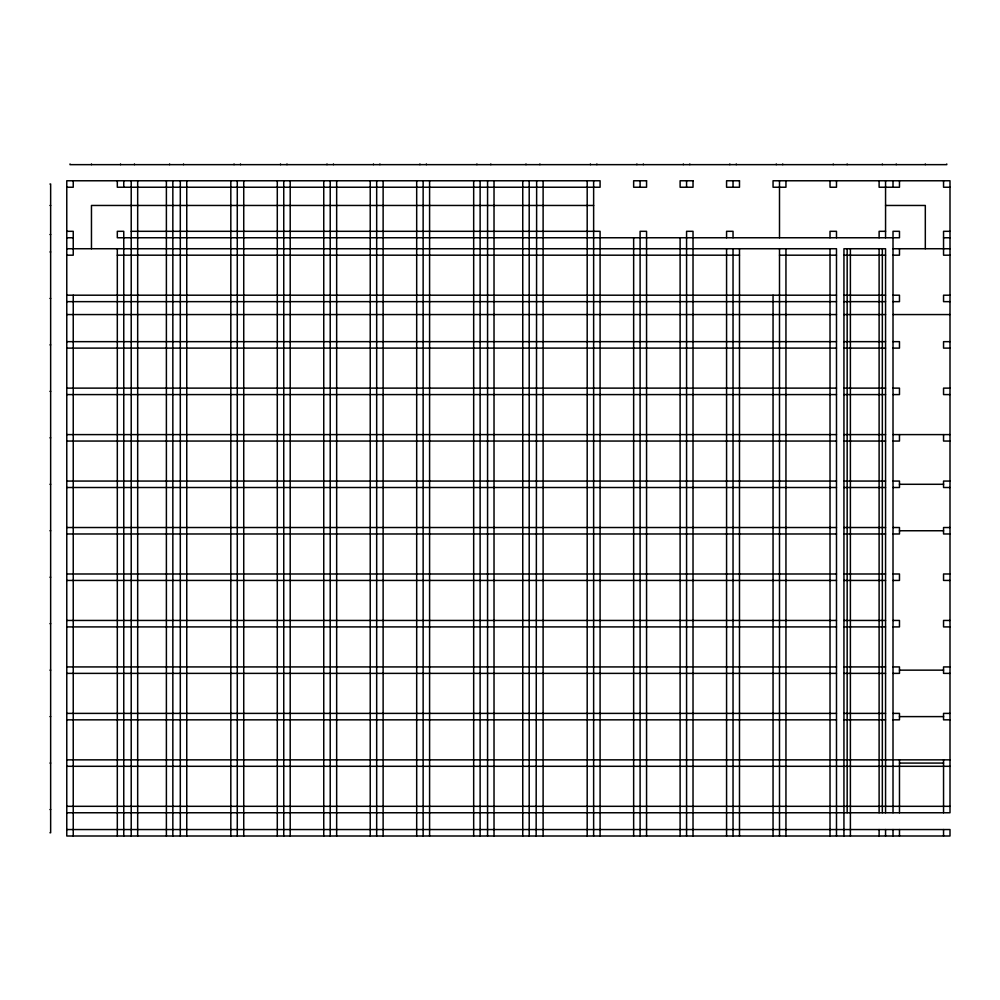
<?xml version="1.0" encoding="UTF-8"?>
<svg xmlns="http://www.w3.org/2000/svg" width="1000" height="1000" viewBox="0 0 1000 1000"><rect width="100%" height="100%" fill="white"/><g stroke="black" fill="none" stroke-linecap="round" stroke-linejoin="round"><path stroke-width="1.5" d="M536.15 836L536.65 180.775M50 184L50.65 184L50.65 832.775L50 832.775M66.775 187.237L73.238 187.237L73.238 180.775M950 187.237L943.55 187.237L943.55 180.775M50 205.463L50.65 205.463M593.638 205.463L91.463 205.463L91.463 248.738M885.562 205.463L925.312 205.463L925.312 248.738M66.775 231.312L73.238 231.312L73.238 255.188L66.775 255.188M131.213 231.312L600.087 231.312L600.087 836M885.562 231.312L879.112 231.312L879.112 237.763M950 231.312L943.55 231.312L943.55 255.188L950 255.188M50 234.537L50.65 234.537M66.775 237.763L73.238 237.763M943.55 237.763L950 237.763M66.775 248.738L836.488 248.738L836.488 836M893.012 248.738L950 248.738M50 251.962L50.65 251.962M117.312 255.188L739.488 255.188M779.5 255.188L836.488 255.188M843.938 255.188L885.562 255.188M893.012 255.188L899.475 255.188L899.475 248.738M66.775 295.2L836.488 295.2M843.938 295.2L885.562 295.2M893.012 295.2L899.475 295.2L899.475 301.65L893.012 301.65M950 295.2L943.55 295.2L943.55 301.65L950 301.65M50 298.425L50.65 298.425M66.775 301.65L836.488 301.65M843.938 301.65L885.562 301.65M66.775 314.562L836.488 314.562M843.938 314.562L885.562 314.562M893.012 314.562L950 314.562M66.775 341.662L836.488 341.662M843.938 341.662L885.562 341.662M893.012 341.662L899.475 341.662L899.475 348.113L893.012 348.113M950 341.662L943.55 341.662L943.55 348.113L950 348.113M50 344.888L50.65 344.888M66.775 348.113L836.488 348.113M843.938 348.113L885.562 348.113M66.775 388.125L836.488 388.125M843.938 388.125L885.562 388.125M893.012 388.125L899.475 388.125L899.475 394.588L893.012 394.588M950 388.125L943.55 388.125L943.55 394.588L950 394.588M50 391.35L50.65 391.35M66.775 394.588L836.488 394.588M843.938 394.588L885.562 394.588M66.775 434.6L836.488 434.6M843.938 434.6L885.562 434.6M893.012 434.6L950 434.6M50 437.825L50.65 437.825M66.775 441.05L836.488 441.05M843.938 441.05L885.562 441.05M893.012 441.05L899.475 441.05L899.475 434.6M950 441.05L943.55 441.05L943.55 434.6M66.775 481.062L836.488 481.062M843.938 481.062L885.562 481.062M893.012 481.062L899.475 481.062L899.475 487.512L893.012 487.512M950 481.062L943.55 481.062L943.55 487.512L950 487.512M50 484.288L50.65 484.288M899.475 484.288L943.55 484.288M66.775 487.512L836.488 487.512M843.938 487.512L885.562 487.512M66.775 527.525L836.488 527.525M843.938 527.525L885.562 527.525M893.012 527.525L899.475 527.525L899.475 533.975L893.012 533.975M950 527.525L943.55 527.525L943.55 533.975L950 533.975M50 530.75L50.65 530.75M899.475 530.75L943.55 530.75M66.775 533.975L836.488 533.975M843.938 533.975L885.562 533.975M66.775 573.987L836.488 573.987M843.938 573.987L885.562 573.987M893.012 573.987L899.475 573.987L899.475 580.438L893.012 580.438M950 573.987L943.55 573.987L943.55 580.438L950 580.438M50 577.212L50.65 577.212M66.775 580.438L836.488 580.438M843.938 580.438L885.562 580.438M66.775 620.45L836.488 620.45M843.938 620.45L885.562 620.45M893.012 620.45L899.475 620.45L899.475 626.912L893.012 626.912M950 620.45L943.55 620.45L943.55 626.912L950 626.912M50 623.675L50.65 623.675M66.775 626.912L836.488 626.912M843.938 626.912L885.562 626.912M66.775 666.925L836.488 666.925M843.938 666.925L885.562 666.925M893.012 666.925L899.475 666.925L899.475 673.375L893.012 673.375M950 666.925L943.55 666.925L943.55 673.375L950 673.375M50 670.15L50.65 670.15M899.475 670.15L943.55 670.15M66.775 673.375L836.488 673.375M843.938 673.375L885.562 673.375M66.775 713.388L836.488 713.388M843.938 713.388L885.562 713.388M893.012 713.388L899.475 713.388L899.475 719.837L893.012 719.837M950 713.388L943.55 713.388L943.55 719.837L950 719.837M50 716.612L50.65 716.612M899.475 716.612L943.55 716.612M66.775 719.837L836.488 719.837M843.938 719.837L885.562 719.837M66.775 759.85L950 759.85M50 763.075L50.65 763.075M899.475 763.075L943.55 763.075M66.775 766.3L950 766.3M66.775 806.312L950 806.312M50 809.538L50.65 809.538M66.775 812.763L950 812.763L950 180.775L773.05 180.775L773.05 187.237L785.95 187.237L785.95 180.775M66.775 829.55L950 829.55L950 836L66.775 836L66.775 180.775L600.087 180.775L600.087 187.237L117.312 187.237L117.312 180.775M946.775 164L946.775 164.65L70 164.65L70 164M943.55 759.85L943.55 812.763M943.55 829.55L943.55 836M925.312 164L925.312 164.65M899.475 180.775L899.475 187.237L879.112 187.237L879.112 180.775M899.475 759.85L899.475 812.763M899.475 829.55L899.475 836M896.237 164L896.237 164.65M893.012 180.775L893.012 187.237M893.012 812.763L893.012 231.312L899.475 231.312L899.475 237.763L117.312 237.763L117.312 231.312L123.763 231.312L123.763 836M893.012 829.55L893.012 836M885.562 180.775L885.562 237.763M885.562 812.763L885.562 248.738L843.938 248.738L843.938 836M885.562 829.55L885.562 836M882.337 164L882.337 164.65M882.337 248.738L882.337 812.763M879.112 248.738L879.112 812.763M879.112 829.55L879.112 836M850.387 248.738L850.387 836M847.163 164L847.163 164.65M847.163 248.738L847.163 812.763M836.488 180.775L836.488 187.237L830.025 187.237L830.025 180.775M836.488 237.763L836.488 231.312L830.025 231.312L830.025 237.763M833.263 164L833.263 164.65M830.025 248.738L830.025 836M785.95 248.738L785.95 836M782.725 164L782.725 164.65M779.5 180.775L779.5 237.763M779.5 248.738L779.5 836M776.275 164L776.275 164.65M773.05 295.2L773.05 836M739.488 248.738L739.488 836M736.263 164L736.263 164.65M733.037 180.775L733.037 187.237M733.037 237.763L733.037 231.312L726.575 231.312L726.575 237.763M733.037 248.738L733.037 836M729.812 164L729.812 164.65M726.575 248.738L726.575 836M693.025 836L693.025 231.312L686.575 231.312L686.575 836M689.8 164L689.8 164.65M686.575 180.775L686.575 187.237M683.337 164L683.337 164.65M680.113 237.763L680.113 836M646.562 836L646.562 231.312L640.1 231.312L640.1 836M643.337 164L643.337 164.65M640.1 180.775L640.1 187.237M636.875 164L636.875 164.65M633.65 237.763L633.65 836M596.862 164L596.862 164.65M593.638 180.775L593.638 836M590.413 164L590.413 164.65M587.188 180.775L587.188 836M543.112 180.775L543.112 836M539.888 164L539.888 164.65M529.2 180.775L529.2 836M525.975 164L525.975 164.65M522.75 180.775L522.75 836M494.025 180.775L494.025 836M490.8 164L490.8 164.65M487.575 180.775L487.575 836M480.125 180.775L480.125 836M476.9 164L476.9 164.65M473.675 180.775L473.675 836M429.588 180.775L429.588 836M426.362 164L426.362 164.65M423.137 180.775L423.137 836M419.913 164L419.913 164.65M416.688 180.775L416.688 836M383.125 180.775L383.125 836M379.9 164L379.9 164.65M376.675 180.775L376.675 836M373.45 164L373.45 164.65M370.225 180.775L370.225 836M336.662 180.775L336.662 836M333.438 164L333.438 164.65M330.213 180.775L330.213 836M326.987 164L326.987 164.65M323.75 180.775L323.75 836M290.2 180.775L290.2 836M286.975 164L286.975 164.65M283.75 180.775L283.75 836M280.512 164L280.512 164.65M277.288 180.775L277.288 836M243.738 180.775L243.738 836M240.5 164L240.5 164.65M237.275 180.775L237.275 836M234.05 164L234.05 164.65M230.825 180.775L230.825 836M186.75 180.775L186.75 836M183.525 164L183.525 164.65M180.3 180.775L180.3 836M172.838 180.775L172.838 836M169.613 164L169.613 164.65M166.388 180.775L166.388 836M137.675 180.775L137.675 836M134.438 164L134.438 164.65M131.213 180.775L131.213 836M123.763 180.775L123.763 187.237M120.538 164L120.538 164.65M117.312 248.738L117.312 836M91.463 164L91.463 164.65M73.238 295.2L73.238 836M646.562 180.775L633.65 180.775L633.65 187.237L646.562 187.237L646.562 180.775M693.025 180.775L680.113 180.775L680.113 187.237L693.025 187.237L693.025 180.775M739.488 180.775L726.575 180.775L726.575 187.237L739.488 187.237L739.488 180.775"/></g></svg>
